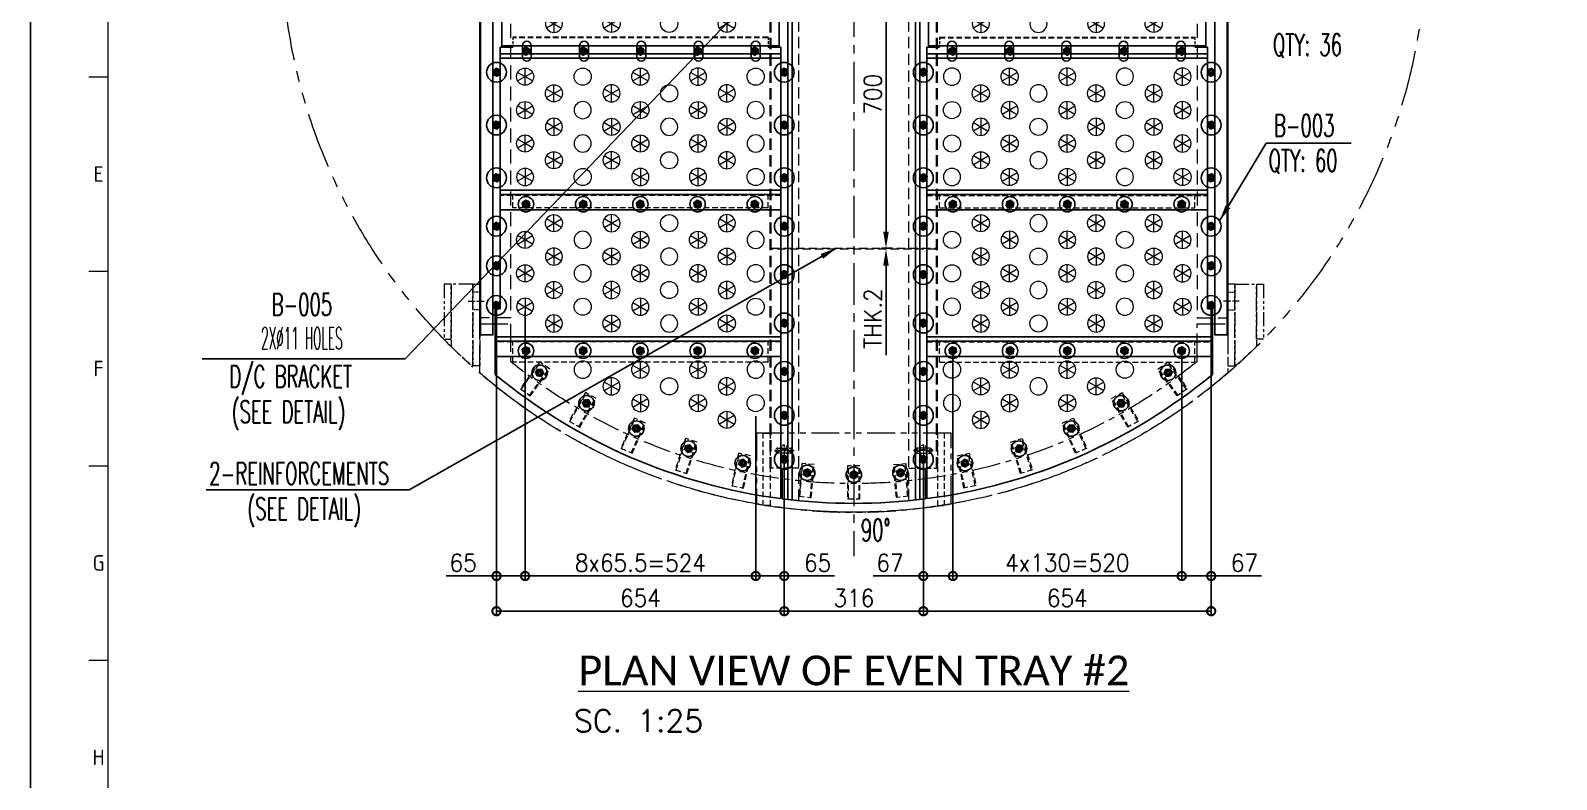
# Model space of a CAD drawing. Header units: inches. Extents: x -15980 to 45789, y -23276 to 2417.
# Drawn here: x 13976 to 17443, y -16456 to -14754 of the extents above; entities that cross this region are included whole.
import ezdxf
from ezdxf.enums import TextEntityAlignment as Align

# ---------------------------------------------------------------- set-up
doc = ezdxf.new("R2010")
doc.units = ezdxf.units.IN
doc.header["$MEASUREMENT"] = 0
for name, pattern in [('CENTER', [50.8, 31.75, -6.35, 6.35, -6.35]), ('CENTERX2', [101.6, 63.5, -12.7, 12.7, -12.7]), ('HIDDEN', [9.525, 6.35, -3.175]), ('HIDDENX2', [19.05, 12.7, -6.35]), ('PHANTOMX2', [127, 63.5, -12.7, 12.7, -12.7, 12.7, -12.7])]:
    doc.linetypes.add(name, pattern=pattern)
for name, color, linetype, lineweight in [('CADRE', 254, 'Continuous', 5), ('Center line', 181, 'CENTER', 5), ('CENTER LINES', 181, 'CENTERX2', 5), ('HATCH', 130, 'PHANTOMX2', 9), ('HIDDEN', 211, 'HIDDEN', 5), ('HIDDEN LINES', 211, 'HIDDENX2', 5), ('Plot Plan', 9, 'Continuous', 0), ('TEXT', 2, 'Continuous', 13)]:
    doc.layers.add(name, color=color, linetype=linetype, lineweight=lineweight)
doc.layers.add('dim', color=82, linetype='Continuous')
doc.styles.add('ISO Proportional', font='isocp.shx')
doc.styles.add('ROMANS', font='ROMANS.shx', dxfattribs={"width": 0.9, "bigfont": '@extfont2.shx'})
doc.styles.add('style4', font='calibri.ttf')
doc.dimstyles.new('1X25', dxfattribs={"dimscale": 25, "dimtxt": 1.6, "dimasz": 1.5, "dimexe": 0.4, "dimexo": 0.4, "dimgap": 0.4, "dimtad": 1, "dimdsep": 46, "dimtxsty": 'ROMANS', "dimcen": 0, "dimclrd": 256, "dimclre": 256, "dimclrt": 2, "dimadec": 0, "dimazin": 0, "dimtfac": 1, "dimtmove": 0, "dimatfit": 3, "dimfxl": 0.7, "dimlwd": -1, "dimlwe": -1, "dimarcsym": 1})

# ---------------------------------------------------------------- blocks, each defined once
blk = doc.blocks.new('A$C92300be3')
blk.add_lwpolyline([(520, 2257.5, -0.355757), (2080, 2257.5), (2080, 2172), (2150, 2172), (2150, 2283.6, 0.372217), (450, 2283.6), (450, 2172), (520, 2172), (520, 2257.5)], format="xyb")
blk = doc.blocks.new('A$C2abfb874')
at = {"ltscale": 0.5}
for p, q in [((1678.8, 633.2), (1678.8, 820.7)), ((1727.8, 633.2), (1727.8, 774.6)), ((1678.8, 633.2), (1727.8, 633.2))]:
    blk.add_line(p, q, dxfattribs=at)
for points in [[(1678.8, 633.2), (1662.8, 633.2), (1662.8, 818.2), (1678.8, 818.2)], [(1743.5, 758.2), (1727.8, 758.2), (1727.8, 633.2), (1743.5, 633.2)]]:
    blk.add_lwpolyline(points, close=True, dxfattribs=at)
blk.add_arc((812.8, -148.8), 1300, 45.2636, 48.2291, dxfattribs=at)
at = {"layer": 'Center line', "ltscale": 0.5}
blk.add_line((1688.8, 671.2), (1652.8, 671.2), dxfattribs=at)
at = {"layer": 'HIDDEN', "ltscale": 0.5}
for p, q in [((1662.8, 691.2), (1678.8, 691.2)), ((1662.8, 651.2), (1678.8, 651.2))]:
    blk.add_line(p, q, dxfattribs=at)
blk = doc.blocks.new('A$C141e7d13')
at = {"ltscale": 2}
for name, p in [('A$C92300be3', (0, 0)), ('A$C2abfb874', (487.2, 1448.8))]:
    blk.add_blockref(name, p, dxfattribs=at)
at = {"ltscale": 2, "xscale": -1}
blk.add_blockref('A$C2abfb874', (2112.8, 1448.8), dxfattribs=at)
blk = doc.blocks.new('A$C8f29f892')
at = {"ltscale": 0.1}
blk.add_lwpolyline([(36.7, 0), (7.7, 0, -1), (7.7, 11), (36.7, 11, -1)], format="xyb", close=True, dxfattribs=at)
at = {"layer": 'Center line', "ltscale": 0.2}
for p, q in [((0, 5.5), (44.3, 5.5)), ((7.7, 0), (7.7, 11)), ((36.7, 11), (36.7, 0))]:
    blk.add_line(p, q, dxfattribs=at)
blk = doc.blocks.new('A$C70352fb5')
at = {"layer": 'HIDDEN', "ltscale": 2}
blk.add_lwpolyline([(0, 165), (16, 165), (16, 0), (0, 0)], close=True, dxfattribs=at)
blk = doc.blocks.new('A$C492ec55c')
blk.add_lwpolyline([(1521, 18.9), (1521, 180), (1079, 180), (1079, 18.9, 0.085623)], format="xyb", close=True)
for name, p in [('A$C70352fb5', (1094, 15)), ('A$C8f29f892', (1119.8, 134.5))]:
    blk.add_blockref(name, p)
at = {"xscale": -1}
for name, p in [('A$C70352fb5', (1506, 15)), ('A$C8f29f892', (1480.2, 134.5))]:
    blk.add_blockref(name, p, dxfattribs=at)
blk = doc.blocks.new('A$C1138f5bf')
at = {"xscale": -1, "rotation": 180}
blk.add_blockref('A$C141e7d13', (0, 2600), dxfattribs=at)
blk.add_blockref('A$C492ec55c', (0, 0))
blk = doc.blocks.new('A$Cd132a1cb')
at = {"ltscale": 3}
blk.add_lwpolyline([(0, 2), (376, 2), (376, 0), (0, 0)], close=True, dxfattribs=at)
blk = doc.blocks.new('A$Cee575e1b')
blk.add_circle((7.5, 7.5), 5.5)
at = {"layer": 'Center line', "ltscale": 0.1}
for p, q in [((15, 7.5), (0, 7.5)), ((7.5, 15), (7.5, 0))]:
    blk.add_line(p, q, dxfattribs=at)
blk = doc.blocks.new('A$C2ccb66f0')
blk.add_circle((5.5, 5.5), 5.5)
blk = doc.blocks.new('A$C7d9c7b1b')
for p, q in [((1130, 8.8), (1130, 2551.2)), ((1140, 7.7), (1140, 2552.3)), ((1420, 7.7), (1420, 2552.3)), ((1430, 8.8), (1430, 2551.2)), ((1117, 10.4), (1117, 80)), ((1443, 10.4), (1443, 80))]:
    blk.add_line(p, q)
blk.add_arc((1280, 1280), 1280, 262.6839, 277.3161)
at = {"layer": 'Center line', "ltscale": 0.2}
for p, q in [((1115, 125.5), (1129, 125.5)), ((1129, 114.5), (1115, 114.5)), ((1122, 133.9), (1122, 106.1)), ((1445, 125.5), (1431, 125.5)), ((1431, 114.5), (1445, 114.5)), ((1438, 133.9), (1438, 106.1))]:
    blk.add_line(p, q, dxfattribs=at)
at = {"layer": 'HIDDEN LINES', "ltscale": 2}
for p, q in [((1090, 80), (1090, 2480)), ((1092, 80), (1092, 2480)), ((1155, 6.1), (1155, 2480)), ((1405, 6.1), (1405, 2480)), ((1468, 80), (1468, 2480)), ((1470, 80), (1470, 2480))]:
    blk.add_line(p, q, dxfattribs=at)
at = {"layer": 'HIDDEN LINES'}
for p, q in [((1155, 80), (1090, 80)), ((1405, 80), (1470, 80))]:
    blk.add_line(p, q, dxfattribs=at)
at = {"layer": 'HIDDEN LINES', "ltscale": 0.5}
for points in [[(1129, 114.5, -1), (1115, 114.5), (1115, 125.5, -1), (1129, 125.5)], [(1431, 114.5, 1), (1445, 114.5), (1445, 125.5, 1), (1431, 125.5)]]:
    blk.add_lwpolyline(points, format="xyb", close=True, dxfattribs=at)
for name, p, xscale, rotation in [('A$Cee575e1b', (1114.5, 987.5), -1, 180), ('A$Cee575e1b', (1114.5, 867.5), -1, 180), ('A$Cee575e1b', (1114.5, 747.5), -1, 180), ('A$Cee575e1b', (1114.5, 637.5), -1, 180), ('A$Cee575e1b', (1114.5, 527.5), -1, 180), ('A$Cee575e1b', (1114.5, 417.5), -1, 180), ('A$Cee575e1b', (1114.5, 307.5), -1, 180), ('A$Cee575e1b', (1114.5, 207.5), -1, 180), ('A$Cee575e1b', (1114.5, 107.5), -1, 180), ('A$C2ccb66f0', (1169.1, 75.6), -1.000000000000001, 175), ('A$C2ccb66f0', (1274.5, 70.5), -1, 180)]:
    blk.add_blockref(name, p, dxfattribs=dict(xscale=xscale, rotation=rotation))
for name, p, rotation in [('A$Cee575e1b', (1445.5, 987.5), 180), ('A$Cee575e1b', (1445.5, 867.5), 180), ('A$Cee575e1b', (1445.5, 747.5), 180), ('A$Cee575e1b', (1445.5, 637.5), 180), ('A$Cee575e1b', (1445.5, 527.5), 180), ('A$Cee575e1b', (1445.5, 417.5), 180), ('A$Cee575e1b', (1445.5, 307.5), 180), ('A$Cee575e1b', (1445.5, 207.5), 180), ('A$Cee575e1b', (1445.5, 107.5), 180), ('A$C2ccb66f0', (1390.9, 75.6), 185)]:
    blk.add_blockref(name, p, dxfattribs=dict(rotation=rotation))
at = {"layer": 'HIDDEN'}
blk.add_blockref('A$Cd132a1cb', (1092, 578), dxfattribs=at)
blk = doc.blocks.new('A$C0b408d54')
blk.add_lwpolyline([(0, 480), (630, 480), (630, 0), (0, 0)], close=True)
blk = doc.blocks.new('A$C3f851d6e')
at = {"layer": 'CENTER LINES'}
blk.add_line((723.6, -999.5), (731.6, -999.5), dxfattribs=at)
at = {"layer": 'HIDDEN', "ltscale": 5}
blk.add_line((728.6, -1037.5), (728.6, 678.5), dxfattribs=at)
blk.add_lwpolyline([(726.6, 678.5), (796.6, 678.5), (796.6, -1037.5), (726.6, -1037.5)], close=True, dxfattribs=at)
at = {"layer": 'HIDDEN LINES'}
for p, q in [((726.6, -992.5), (728.6, -992.5)), ((726.6, -1006.5), (728.6, -1006.5))]:
    blk.add_line(p, q, dxfattribs=at)
at = {"xscale": -1, "rotation": 180}
for p in [(757.1, -472), (757.1, -592), (757.1, -712), (757.1, -822), (757.1, -912), (757.1, -1002)]:
    blk.add_blockref('A$Cee575e1b', p, dxfattribs=at)
blk = doc.blocks.new('A$C91e3882d')
at = {"ltscale": 5}
blk.add_line((5, 0), (5, 1794), dxfattribs=at)
blk.add_lwpolyline([(3, 1794), (33, 1794), (33, 0), (3, 0)], close=True, dxfattribs=at)
at = {"layer": 'CENTER LINES'}
blk.add_line((0, 77), (8, 77), dxfattribs=at)
at = {"layer": 'HIDDEN LINES'}
for p, q in [((3, 84), (5, 84)), ((3, 70), (5, 70))]:
    blk.add_line(p, q, dxfattribs=at)
blk = doc.blocks.new('A$C6a3627fe')
blk.add_circle((6.1, 6.1), 5.5)
at = {"layer": 'CENTER LINES'}
for p, q in [((0, 6.1), (12.1, 6.1)), ((6.1, 0), (6.1, 12.1))]:
    blk.add_line(p, q, dxfattribs=at)
blk = doc.blocks.new('A$C4fba82f2')
for p, q in [((638, 358), (0, 358)), ((638, 348.1), (0, 348.1)), ((638, 48), (0, 48)), ((638, 38.1), (0, 38.1)), ((29, 23), (0, 23)), ((609, 23), (638, 23))]:
    blk.add_line(p, q)
blk.add_lwpolyline([(638, 23), (638, 393), (0, 393), (0, 23)])
at = {"layer": 'HIDDEN LINES', "ltscale": 0.5}
for p, q in [((29, 0), (29, 23)), ((609, 0), (609, 23))]:
    blk.add_line(p, q, dxfattribs=at)
at = {"layer": 'HIDDEN LINES'}
for p, q in [((609, 2), (29, 2)), ((609, 0), (29, 0)), ((609, 0), (609, 3))]:
    blk.add_line(p, q, dxfattribs=at)
blk.add_blockref('A$C6a3627fe', (53, 374))
at = {"xscale": -1}
for p in [(195.1, 374), (325.1, 374), (455.1, 374), (585.1, 374), (65.1, 26), (195.1, 26), (325.1, 26), (455.1, 26), (585.1, 26)]:
    blk.add_blockref('A$C6a3627fe', p, dxfattribs=at)
blk = doc.blocks.new('A$C6dbf9a00')
for p, q in [((-11, 259.5), (-11, 368)), ((638, 333), (-11, 333)), ((638, 323.1), (-11, 323.1)), ((0, 259.5), (-11, 259.5))]:
    blk.add_line(p, q)
for points in [[(638, 2), (638, 368), (-11, 368)], [(0, 259.5), (0, 2)]]:
    blk.add_lwpolyline(points)
at = {"layer": 'HIDDEN LINES'}
for p, q in [((638, 2), (0, 2)), ((29, 30), (29, 0)), ((609, 30), (29, 30)), ((609, 0), (29, 0)), ((609, 30), (609, 0))]:
    blk.add_line(p, q, dxfattribs=at)
blk.add_blockref('A$C6a3627fe', (53, 348.9))
at = {"xscale": -1}
for p in [(195.1, 348.9), (325.1, 348.9), (455.1, 348.9), (585.1, 348.9), (65.1, 16), (195.1, 16), (325.1, 16), (455.1, 16), (585.1, 16)]:
    blk.add_blockref('A$C6a3627fe', p, dxfattribs=at)
blk = doc.blocks.new('A$C6bf44817')
for p, q in [((943.1, 172.1), (943.1, 528.3)), ((294.1, 246.1), (294.1, 172.1))]:
    blk.add_line(p, q)
blk.add_arc((1109.1, -740.9), 1280, 97.4515, 129.5476)
at = {"layer": 'HIDDEN LINES'}
for p, q in [((914.1, 218.1), (334.1, 218.1)), ((334.1, 218.1), (334.1, 170.1)), ((914.1, 218.1), (914.1, 170.1)), ((943.1, 172.1), (294.1, 172.1)), ((914.1, 170.1), (334.1, 170.1))]:
    blk.add_line(p, q, dxfattribs=at)
for p, rotation in [((852.3, 441), 12), ((730.2, 407.7), 18.00000000000001), ((612.2, 361.8), 24.00000000000002), ((499.6, 303.8), 30.00000000000003), ((393.8, 234.3), 36.00000000000001)]:
    blk.add_blockref('A$C2ccb66f0', p, dxfattribs=dict(rotation=rotation))
at = {"xscale": -1}
for p in [(370.2, 186), (500.2, 186), (630.2, 186), (760.2, 186), (890.2, 186)]:
    blk.add_blockref('A$C6a3627fe', p, dxfattribs=at)
blk = doc.blocks.new('A$Caf3e39af')
for name, p in [('A$C7d9c7b1b', (0, 0)), ('A$C91e3882d', (427, 383)), ('A$C3f851d6e', (-296.6, 1459.5)), ('A$C0b408d54', (480, 1040))]:
    blk.add_blockref(name, p)
at = {"xscale": -1}
for name, p in [('A$C91e3882d', (2133, 383)), ('A$C3f851d6e', (2856.6, 1459.5)), ('A$C0b408d54', (2080, 1040))]:
    blk.add_blockref(name, p, dxfattribs=at)
at = {"xscale": -1, "rotation": 180}
for name, p in [('A$C4fba82f2', (476, 1060)), ('A$C6dbf9a00', (476, 702)), ('A$C6bf44817', (170.9, 539.1))]:
    blk.add_blockref(name, p, dxfattribs=at)
at = {"rotation": 180}
for name, p in [('A$C4fba82f2', (2084, 1060)), ('A$C6dbf9a00', (2084, 702)), ('A$C6bf44817', (2389.1, 539.1))]:
    blk.add_blockref(name, p, dxfattribs=at)
blk = doc.blocks.new('A$Ce7f1c790')
at = {"layer": 'TEXT'}
for p, q in [((19.5, 39), (19.5, 0)), ((2.6, 29.2), (36.4, 9.7)), ((36.4, 29.2), (2.6, 9.7))]:
    blk.add_line(p, q, dxfattribs=at)
blk.add_circle((19.5, 19.5), 19.5, dxfattribs=at)
blk = doc.blocks.new('A$C11cce40c')
at = {"layer": 'TEXT'}
blk.add_circle((19.5, 19.5), 19.5, dxfattribs=at)
blk = doc.blocks.new('A$C5fb7b078')
at = {"xscale": -1}
for name, p in [('A$Ce7f1c790', (104.5, 0)), ('A$Ce7f1c790', (1074.5, 0)), ('A$Ce7f1c790', (1336.5, 0)), ('A$C11cce40c', (1009, -120)), ('A$C11cce40c', (1402, -120)), ('A$Ce7f1c790', (1140, -196)), ('A$Ce7f1c790', (104.5, -234)), ('A$C11cce40c', (366.5, -234)), ('A$Ce7f1c790', (1074.5, -234)), ('A$Ce7f1c790', (1336.5, -234)), ('A$Ce7f1c790', (39, -348)), ('A$Ce7f1c790', (301, -348)), ('A$C11cce40c', (1009, -348)), ('A$C11cce40c', (1402, -348)), ('A$Ce7f1c790', (1140, -491)), ('A$Ce7f1c790', (104.5, -529)), ('A$C11cce40c', (366.5, -529)), ('A$Ce7f1c790', (1074.5, -529)), ('A$Ce7f1c790', (1336.5, -529)), ('A$Ce7f1c790', (39, -643)), ('A$Ce7f1c790', (301, -643)), ('A$C11cce40c', (1009, -643)), ('A$Ce7f1c790', (1140, -643)), ('A$C11cce40c', (1402, -643)), ('A$Ce7f1c790', (104.5, -681)), ('A$C11cce40c', (366.5, -681)), ('A$Ce7f1c790', (1074.5, -681)), ('A$Ce7f1c790', (1336.5, -681)), ('A$Ce7f1c790', (301, -862)), ('A$C11cce40c', (1009, -862)), ('A$Ce7f1c790', (1140, -862)), ('A$Ce7f1c790', (1074.5, -900))]:
    blk.add_blockref(name, p, dxfattribs=at)
for name, p in [('A$Ce7f1c790', (196.5, 0)), ('A$Ce7f1c790', (458.5, 0)), ('A$Ce7f1c790', (1428.5, 0)), ('A$C11cce40c', (131, -120)), ('A$C11cce40c', (524, -120)), ('A$Ce7f1c790', (393, -196)), ('A$Ce7f1c790', (196.5, -234)), ('A$Ce7f1c790', (458.5, -234)), ('A$C11cce40c', (1166.5, -234)), ('A$Ce7f1c790', (1428.5, -234)), ('A$C11cce40c', (131, -348)), ('A$C11cce40c', (524, -348)), ('A$Ce7f1c790', (1232, -348)), ('A$Ce7f1c790', (1494, -348)), ('A$Ce7f1c790', (393, -491)), ('A$Ce7f1c790', (196.5, -529)), ('A$Ce7f1c790', (458.5, -529)), ('A$C11cce40c', (1166.5, -529)), ('A$Ce7f1c790', (1428.5, -529)), ('A$C11cce40c', (131, -643)), ('A$Ce7f1c790', (393, -643)), ('A$C11cce40c', (524, -643)), ('A$Ce7f1c790', (1232, -643)), ('A$Ce7f1c790', (1494, -643)), ('A$Ce7f1c790', (196.5, -681)), ('A$Ce7f1c790', (458.5, -681)), ('A$C11cce40c', (1166.5, -681)), ('A$Ce7f1c790', (1428.5, -681)), ('A$Ce7f1c790', (393, -862)), ('A$C11cce40c', (524, -862)), ('A$Ce7f1c790', (1232, -862)), ('A$Ce7f1c790', (458.5, -900))]:
    blk.add_blockref(name, p)
at = {"rotation": 180}
for name, p in [('A$C11cce40c', (366.5, 39)), ('A$Ce7f1c790', (39, -81)), ('A$Ce7f1c790', (301, -81)), ('A$Ce7f1c790', (1140, -81)), ('A$Ce7f1c790', (104.5, -119)), ('A$C11cce40c', (366.5, -119)), ('A$Ce7f1c790', (1074.5, -119)), ('A$Ce7f1c790', (1336.5, -119)), ('A$Ce7f1c790', (39, -157)), ('A$Ce7f1c790', (301, -157)), ('A$C11cce40c', (1009, -157)), ('A$C11cce40c', (1402, -157)), ('A$Ce7f1c790', (39, -233)), ('A$Ce7f1c790', (301, -233)), ('A$C11cce40c', (1009, -233)), ('A$Ce7f1c790', (1140, -233)), ('A$C11cce40c', (1402, -233)), ('A$Ce7f1c790', (104.5, -271)), ('A$C11cce40c', (366.5, -271)), ('A$Ce7f1c790', (1074.5, -271)), ('A$Ce7f1c790', (1336.5, -271)), ('A$Ce7f1c790', (1140, -309)), ('A$Ce7f1c790', (104.5, -414)), ('A$C11cce40c', (366.5, -414)), ('A$Ce7f1c790', (1074.5, -414)), ('A$Ce7f1c790', (1336.5, -414)), ('A$Ce7f1c790', (39, -452)), ('A$Ce7f1c790', (301, -452)), ('A$C11cce40c', (1009, -452)), ('A$C11cce40c', (1402, -452)), ('A$Ce7f1c790', (39, -528)), ('A$Ce7f1c790', (301, -528)), ('A$C11cce40c', (1009, -528)), ('A$Ce7f1c790', (1140, -528)), ('A$C11cce40c', (1402, -528)), ('A$Ce7f1c790', (104.5, -566)), ('A$C11cce40c', (366.5, -566)), ('A$Ce7f1c790', (1074.5, -566)), ('A$Ce7f1c790', (1336.5, -566)), ('A$Ce7f1c790', (301, -747)), ('A$C11cce40c', (1009, -747)), ('A$Ce7f1c790', (1140, -747)), ('A$C11cce40c', (1402, -747)), ('A$C11cce40c', (366.5, -785)), ('A$Ce7f1c790', (1074.5, -785)), ('A$Ce7f1c790', (1336.5, -785))]:
    blk.add_blockref(name, p, dxfattribs=at)
at = {"xscale": -1, "rotation": 180}
for name, p in [('A$C11cce40c', (1166.5, 39)), ('A$Ce7f1c790', (393, -81)), ('A$Ce7f1c790', (1232, -81)), ('A$Ce7f1c790', (1494, -81)), ('A$Ce7f1c790', (196.5, -119)), ('A$Ce7f1c790', (458.5, -119)), ('A$C11cce40c', (1166.5, -119)), ('A$Ce7f1c790', (1428.5, -119)), ('A$C11cce40c', (131, -157)), ('A$C11cce40c', (524, -157)), ('A$Ce7f1c790', (1232, -157)), ('A$Ce7f1c790', (1494, -157)), ('A$C11cce40c', (131, -233)), ('A$Ce7f1c790', (393, -233)), ('A$C11cce40c', (524, -233)), ('A$Ce7f1c790', (1232, -233)), ('A$Ce7f1c790', (1494, -233)), ('A$Ce7f1c790', (196.5, -271)), ('A$Ce7f1c790', (458.5, -271)), ('A$C11cce40c', (1166.5, -271)), ('A$Ce7f1c790', (1428.5, -271)), ('A$Ce7f1c790', (393, -309)), ('A$Ce7f1c790', (196.5, -414)), ('A$Ce7f1c790', (458.5, -414)), ('A$C11cce40c', (1166.5, -414)), ('A$Ce7f1c790', (1428.5, -414)), ('A$C11cce40c', (131, -452)), ('A$C11cce40c', (524, -452)), ('A$Ce7f1c790', (1232, -452)), ('A$Ce7f1c790', (1494, -452)), ('A$C11cce40c', (131, -528)), ('A$Ce7f1c790', (393, -528)), ('A$C11cce40c', (524, -528)), ('A$Ce7f1c790', (1232, -528)), ('A$Ce7f1c790', (1494, -528)), ('A$Ce7f1c790', (196.5, -566)), ('A$Ce7f1c790', (458.5, -566)), ('A$C11cce40c', (1166.5, -566)), ('A$Ce7f1c790', (1428.5, -566)), ('A$C11cce40c', (131, -747)), ('A$Ce7f1c790', (393, -747)), ('A$C11cce40c', (524, -747)), ('A$Ce7f1c790', (1232, -747)), ('A$Ce7f1c790', (196.5, -785)), ('A$Ce7f1c790', (458.5, -785)), ('A$C11cce40c', (1166.5, -785))]:
    blk.add_blockref(name, p, dxfattribs=at)
blk = doc.blocks.new('A$C6a1ac27a')
at = {"color": 2, "transparency": 33554585}
blk.add_lwpolyline([(26.1, 21), (18.8, 26.6), (10.2, 23.2), (8.9, 14), (16.2, 8.4), (24.8, 11.8)], close=True, dxfattribs=at)
at = {"ltscale": 0.5, "transparency": 33554585}
blk.add_circle((17.5, 17.5), 17.5, dxfattribs=at)
at = {"color": 2, "transparency": 33554585}
for radius in [7.3, 4.19]:
    blk.add_circle((17.5, 17.5), radius, dxfattribs=at)
at = {"layer": 'HATCH', "transparency": 33554585}
blk.add_arc((17.5, 17.5), 5, 11.9506, 281.9506, dxfattribs=at)
blk = doc.blocks.new('A$C06B83E83')
at = {"color": 2, "transparency": 33554585}
blk.add_lwpolyline([(31.1, 19), (23.8, 13.4), (15.2, 16.8), (13.9, 26), (21.2, 31.6), (29.8, 28.2)], close=True, dxfattribs=at)
at = {"ltscale": 0.5, "transparency": 33554585}
blk.add_circle((22.5, 22.5), 22.5, dxfattribs=at)
at = {"color": 2, "transparency": 33554585}
for radius in [7.3, 4.19]:
    blk.add_circle((22.5, 22.5), radius, dxfattribs=at)
at = {"layer": 'HATCH', "transparency": 33554585}
blk.add_arc((22.5, 22.5), 5, 78.0497, 348.0497, dxfattribs=at)
blk = doc.blocks.new('A$C180E2B9A')
at = {"transparency": 33554585}
blk.add_lwpolyline([(10, 0, -1), (10, 20), (35, 20, -1), (35, 0), (10, 0)], format="xyb", dxfattribs=at)
at = {"color": 2, "transparency": 33554585}
blk.add_lwpolyline([(27.1, 4), (31.7, 12), (27.1, 20), (17.9, 20), (13.3, 12), (17.9, 4)], close=True, dxfattribs=at)
for radius in [7.3, 4.19]:
    blk.add_circle((22.5, 12), radius, dxfattribs=at)
at = {"layer": 'HATCH', "transparency": 33554585}
blk.add_arc((22.5, 12), 5, 290, 200, dxfattribs=at)
blk = doc.blocks.new('A$C9178737d')
at = {"color": 2, "transparency": 33554559}
blk.add_lwpolyline([(25.5, 15.4), (17.5, 10.8), (9.5, 15.4), (9.5, 24.6), (17.5, 29.2), (25.5, 24.6)], close=True, dxfattribs=at)
at = {"transparency": 33554559}
blk.add_circle((17.5, 20), 17.5, dxfattribs=at)
at = {"color": 2, "transparency": 33554559}
for radius in [7.3, 4.19]:
    blk.add_circle((17.5, 20), radius, dxfattribs=at)
at = {"layer": 'CENTER LINES', "linetype": 'CENTER', "ltscale": 0.2, "transparency": 33554559}
for p, q in [((9.4, 20), (25.6, 20)), ((17.5, 28.1), (17.5, 11.9))]:
    blk.add_line(p, q, dxfattribs=at)
at = {"layer": 'HATCH', "transparency": 33554559}
blk.add_arc((17.5, 20), 5, 70, 340, dxfattribs=at)
at = {"layer": 'HIDDEN', "linetype": 'HIDDEN', "ltscale": 2, "transparency": 33554559}
for p, q in [((31.5, 75), (3.5, 75)), ((3.5, 75), (3.5, 0)), ((5.5, 75), (5.5, 0)), ((29.5, 75), (29.5, 0)), ((31.5, 0), (31.5, 75)), ((3.5, 0), (31.5, 0))]:
    blk.add_line(p, q, dxfattribs=at)
at = {"layer": 'HIDDEN LINES', "linetype": 'HIDDEN', "ltscale": 0.5, "transparency": 33554559}
blk.add_circle((17.5, 20), 5.25, dxfattribs=at)
blk = doc.blocks.new('A$Cb9a4acbd')
at = {"ltscale": 6}
for name, p, rotation in [('A$C180E2B9A', (101.5, 970.7), 90), ('A$C180E2B9A', (231.5, 970.7), 90), ('A$C180E2B9A', (361.5, 970.7), 90), ('A$C180E2B9A', (491.5, 970.7), 90), ('A$C180E2B9A', (621.5, 970.7), 90), ('A$C06B83E83', (0, 922.7), 359.9996870075435), ('A$C06B83E83', (654, 922.7), 359.9996870075435), ('A$C06B83E83', (0, 802.7), 359.9996870075435), ('A$C06B83E83', (654, 802.7), 359.9996870075435), ('A$C06B83E83', (0, 682.7), 359.9996870075435), ('A$C06B83E83', (654, 682.7), 359.9996870075435), ('A$C06B83E83', (0, 572.7), 359.9996870075435), ('A$C06B83E83', (654, 572.7), 359.9996870075435), ('A$C06B83E83', (0, 482.7), 359.9996870075435), ('A$C06B83E83', (654, 462.7), 359.9996870075435), ('A$C06B83E83', (0, 392.7), 359.9996870075435), ('A$C06B83E83', (654, 352.7), 359.9996870075435), ('A$C06B83E83', (654, 242.7), 359.9996870075435), ('A$C06B83E83', (654, 142.7), 359.9996870075435), ('A$C06B83E83', (654, 42.7), 359.9996870075435)]:
    blk.add_blockref(name, p, dxfattribs=dict(at, rotation=rotation))
for name, p, xscale, rotation in [('A$C180E2B9A', (1047.5, 970.7), -1, 270), ('A$C180E2B9A', (1177.5, 970.7), -1, 270), ('A$C180E2B9A', (1307.5, 970.7), -1, 270), ('A$C180E2B9A', (1437.5, 970.7), -1, 270), ('A$C180E2B9A', (1567.5, 970.7), -1, 270), ('A$C06B83E83', (1015, 922.7), -0.9999999999999998, 0.0003129924565126174), ('A$C06B83E83', (1669, 922.7), -0.9999999999999998, 0.0003129924565126174), ('A$C06B83E83', (1015, 802.7), -0.9999999999999998, 0.0003129924565126174), ('A$C06B83E83', (1669, 802.7), -0.9999999999999998, 0.0003129924565126174), ('A$C06B83E83', (1015, 682.7), -0.9999999999999998, 0.0003129924565126174), ('A$C06B83E83', (1669, 682.7), -0.9999999999999998, 0.0003129924565126174), ('A$C06B83E83', (1015, 572.7), -0.9999999999999998, 0.0003129924565126174), ('A$C06B83E83', (1669, 572.7), -0.9999999999999998, 0.0003129924565126174), ('A$C06B83E83', (1669, 482.7), -0.9999999999999998, 0.0003129924565126174), ('A$C06B83E83', (1015, 462.7), -0.9999999999999998, 0.0003129924565126174), ('A$C06B83E83', (1669, 392.7), -0.9999999999999998, 0.0003129924565126174), ('A$C06B83E83', (1015, 352.7), -0.9999999999999998, 0.0003129924565126174), ('A$C06B83E83', (1015, 242.7), -0.9999999999999998, 0.0003129924565126174), ('A$C06B83E83', (1015, 142.7), -0.9999999999999998, 0.0003129924565126174), ('A$C06B83E83', (1015, 42.7), -0.9999999999999998, 0.0003129924565126174)]:
    blk.add_blockref(name, p, dxfattribs=dict(at, xscale=xscale, rotation=rotation))
for name, p, xscale, rotation in [('A$C6a1ac27a', (72, 662.7), -1, 180), ('A$C6a1ac27a', (202, 662.7), -1, 180), ('A$C6a1ac27a', (332, 662.7), -1, 180), ('A$C6a1ac27a', (462, 662.7), -1, 180), ('A$C6a1ac27a', (1042, 662.7), -1, 180), ('A$C6a1ac27a', (72, 329.7), -1, 180), ('A$C6a1ac27a', (202, 329.7), -1, 180), ('A$C6a1ac27a', (332, 329.7), -1, 180), ('A$C6a1ac27a', (462, 329.7), -1, 180), ('A$C6a1ac27a', (1042, 329.7), -1, 180), ('A$C9178737d', (1522.7, 268.1), -0.9999999999999996, 216.0000000001612), ('A$C9178737d', (1416.8, 201.5), -0.9999999999999996, 210.0000000001612), ('A$C9178737d', (1304.6, 146.4), -1, 204.0000000001612), ('A$C9178737d', (1187.1, 103.2), -0.9999999999999998, 198.0000000001612), ('A$C9178737d', (1065.8, 72.6), -1, 192.0000000001613), ('A$C9178737d', (921.2, 53.2), -1, 185.0000000003681)]:
    blk.add_blockref(name, p, dxfattribs=dict(xscale=xscale, rotation=rotation))
for name, p, rotation in [('A$C6a1ac27a', (627, 662.7), 180), ('A$C6a1ac27a', (1207, 662.7), 180), ('A$C6a1ac27a', (1337, 662.7), 180), ('A$C6a1ac27a', (1467, 662.7), 180), ('A$C6a1ac27a', (1597, 662.7), 180), ('A$C6a1ac27a', (627, 329.7), 180), ('A$C6a1ac27a', (1207, 329.7), 180), ('A$C6a1ac27a', (1337, 329.7), 180), ('A$C6a1ac27a', (1467, 329.7), 180), ('A$C6a1ac27a', (1597, 329.7), 180), ('A$C9178737d', (146.3, 268.1), 143.9999999998388), ('A$C9178737d', (252.2, 201.5), 149.9999999998388), ('A$C9178737d', (364.4, 146.4), 155.9999999998388), ('A$C9178737d', (481.9, 103.2), 161.9999999998388), ('A$C9178737d', (603.2, 72.6), 167.9999999998388), ('A$C9178737d', (747.8, 53.2), 174.9999999996319), ('A$C9178737d', (852, 50.2), 180)]:
    blk.add_blockref(name, p, dxfattribs=dict(rotation=rotation))
blk = doc.blocks.new('_DotSmall')
at = {"color": 0, "linetype": 'ByBlock', "const_width": 0.5}
blk.add_lwpolyline([(-0.0625, 0, 1), (0.0625, 0, 1)], format="xyb", close=True, dxfattribs=at)
blk = doc.blocks.new('*D663')
at = {"layer": 'Defpoints', "color": 0, "transparency": 16777216}
for p in [(16658.5, -15378.6), (16591.5, -15481.6), (16591.5, -15993.6)]:
    blk.add_point(p, dxfattribs=at)
at = {"layer": 'dim', "transparency": 16777216}
for p, q in [((16658.5, -15388.6), (16658.5, -16003.6)), ((16591.5, -15491.6), (16591.5, -16003.6)), ((16591.5, -15993.6), (16658.5, -15993.6)), ((16658.5, -15993.6), (16772.5, -15993.6))]:
    blk.add_line(p, q, dxfattribs=at)
at = {"layer": 'dim', "transparency": 16777216, "xscale": 37.5, "yscale": 37.5, "zscale": 37.5, "rotation": 180}
blk.add_blockref('_DotSmall', (16591.5, -15993.6), dxfattribs=at)
at = {"layer": 'dim', "transparency": 16777216, "xscale": 37.5, "yscale": 37.5, "zscale": 37.5}
blk.add_blockref('_DotSmall', (16658.5, -15993.6), dxfattribs=at)
at = {"layer": 'dim', "color": 2, "transparency": 16777216, "insert": (16734.2, -15963.6), "char_height": 40, "attachment_point": 5, "style": 'ROMANS'}
blk.add_mtext('67', dxfattribs=at)
blk = doc.blocks.new('*D664')
at = {"layer": 'Defpoints', "color": 0, "transparency": 16777216}
for p in [(16071.5, -15481.6), (16591.5, -15481.6), (16071.5, -15993.6)]:
    blk.add_point(p, dxfattribs=at)
at = {"layer": 'dim', "transparency": 16777216}
for p, q in [((16071.5, -15491.6), (16071.5, -16003.6)), ((16591.5, -15491.6), (16591.5, -16003.6)), ((16591.5, -15993.6), (16071.5, -15993.6))]:
    blk.add_line(p, q, dxfattribs=at)
at = {"layer": 'dim', "transparency": 16777216, "xscale": 37.5, "yscale": 37.5, "zscale": 37.5, "rotation": 180}
blk.add_blockref('_DotSmall', (16071.5, -15993.6), dxfattribs=at)
at = {"layer": 'dim', "transparency": 16777216, "xscale": 37.5, "yscale": 37.5, "zscale": 37.5}
blk.add_blockref('_DotSmall', (16591.5, -15993.6), dxfattribs=at)
at = {"layer": 'dim', "color": 2, "transparency": 16777216, "insert": (16331.5, -15963.6), "char_height": 40, "attachment_point": 5, "style": 'ROMANS'}
blk.add_mtext('4x130=520', dxfattribs=at)
blk = doc.blocks.new('*D665')
at = {"layer": 'Defpoints', "color": 0, "transparency": 16777216}
for p in [(16071.5, -15481.6), (16004.5, -15728.6), (16004.5, -15993.6)]:
    blk.add_point(p, dxfattribs=at)
at = {"layer": 'dim', "transparency": 16777216}
for p, q in [((16071.5, -15491.6), (16071.5, -16003.6)), ((16004.5, -15738.6), (16004.5, -16003.6)), ((16004.5, -15993.6), (15890.4, -15993.6)), ((16071.5, -15993.6), (16004.5, -15993.6))]:
    blk.add_line(p, q, dxfattribs=at)
at = {"layer": 'dim', "transparency": 16777216, "xscale": 37.5, "yscale": 37.5, "zscale": 37.5, "rotation": 180}
blk.add_blockref('_DotSmall', (16004.5, -15993.6), dxfattribs=at)
at = {"layer": 'dim', "transparency": 16777216, "xscale": 37.5, "yscale": 37.5, "zscale": 37.5}
blk.add_blockref('_DotSmall', (16071.5, -15993.6), dxfattribs=at)
at = {"layer": 'dim', "color": 2, "transparency": 16777216, "insert": (15928.7, -15963.6), "char_height": 40, "attachment_point": 5, "style": 'ROMANS'}
blk.add_mtext('67', dxfattribs=at)
blk = doc.blocks.new('*D666')
at = {"layer": 'Defpoints', "color": 0, "transparency": 16777216}
for p in [(16658.5, -15378.6), (16004.5, -15728.6), (16004.5, -16073.6)]:
    blk.add_point(p, dxfattribs=at)
at = {"layer": 'dim', "transparency": 16777216}
for p, q in [((16658.5, -15388.6), (16658.5, -16083.6)), ((16004.5, -15738.6), (16004.5, -16083.6)), ((16658.5, -16073.6), (16004.5, -16073.6))]:
    blk.add_line(p, q, dxfattribs=at)
at = {"layer": 'dim', "transparency": 16777216, "xscale": 37.5, "yscale": 37.5, "zscale": 37.5, "rotation": 180}
blk.add_blockref('_DotSmall', (16004.5, -16073.6), dxfattribs=at)
at = {"layer": 'dim', "transparency": 16777216, "xscale": 37.5, "yscale": 37.5, "zscale": 37.5}
blk.add_blockref('_DotSmall', (16658.5, -16073.6), dxfattribs=at)
at = {"layer": 'dim', "color": 2, "transparency": 16777216, "insert": (16331.5, -16043.6), "char_height": 40, "attachment_point": 5, "style": 'ROMANS'}
blk.add_mtext('654', dxfattribs=at)
blk = doc.blocks.new('*D619')
at = {"layer": 'Defpoints', "color": 0, "transparency": 16777216}
for p in [(15034.5, -15378.6), (15688.5, -15728.6), (15688.5, -16073.6)]:
    blk.add_point(p, dxfattribs=at)
at = {"layer": 'dim', "transparency": 16777216}
for p, q in [((15034.5, -15388.6), (15034.5, -16083.6)), ((15688.5, -15738.6), (15688.5, -16083.6)), ((15034.5, -16073.6), (15688.5, -16073.6))]:
    blk.add_line(p, q, dxfattribs=at)
at = {"layer": 'dim', "transparency": 16777216, "xscale": 37.5, "yscale": 37.5, "zscale": 37.5, "rotation": 180}
blk.add_blockref('_DotSmall', (15034.5, -16073.6), dxfattribs=at)
at = {"layer": 'dim', "transparency": 16777216, "xscale": 37.5, "yscale": 37.5, "zscale": 37.5}
blk.add_blockref('_DotSmall', (15688.5, -16073.6), dxfattribs=at)
at = {"layer": 'dim', "color": 2, "transparency": 16777216, "insert": (15361.5, -16043.6), "char_height": 40, "attachment_point": 5, "style": 'ROMANS'}
blk.add_mtext('654', dxfattribs=at)
blk = doc.blocks.new('*D667')
at = {"layer": 'Defpoints', "color": 0, "transparency": 16777216}
for p in [(15034.5, -15378.6), (15099.5, -15381.6), (15099.5, -15993.6)]:
    blk.add_point(p, dxfattribs=at)
at = {"layer": 'dim', "transparency": 16777216}
for p, q in [((15034.5, -15388.6), (15034.5, -16003.6)), ((15099.5, -15391.6), (15099.5, -16003.6)), ((15034.5, -15993.6), (14920.4, -15993.6)), ((15099.5, -15993.6), (15034.5, -15993.6))]:
    blk.add_line(p, q, dxfattribs=at)
at = {"layer": 'dim', "transparency": 16777216, "xscale": 37.5, "yscale": 37.5, "zscale": 37.5, "rotation": 180}
blk.add_blockref('_DotSmall', (15034.5, -15993.6), dxfattribs=at)
at = {"layer": 'dim', "transparency": 16777216, "xscale": 37.5, "yscale": 37.5, "zscale": 37.5}
blk.add_blockref('_DotSmall', (15099.5, -15993.6), dxfattribs=at)
at = {"layer": 'dim', "color": 2, "transparency": 16777216, "insert": (14958.7, -15963.6), "char_height": 40, "attachment_point": 5, "style": 'ROMANS'}
blk.add_mtext('65', dxfattribs=at)
blk = doc.blocks.new('*D668')
at = {"layer": 'Defpoints', "color": 0, "transparency": 16777216}
for p in [(15099.5, -15381.6), (15623.5, -15620.1), (15623.5, -15993.6)]:
    blk.add_point(p, dxfattribs=at)
at = {"layer": 'dim', "transparency": 16777216}
for p, q in [((15099.5, -15391.6), (15099.5, -16003.6)), ((15623.5, -15630.1), (15623.5, -16003.6)), ((15099.5, -15993.6), (15623.5, -15993.6))]:
    blk.add_line(p, q, dxfattribs=at)
at = {"layer": 'dim', "transparency": 16777216, "xscale": 37.5, "yscale": 37.5, "zscale": 37.5, "rotation": 180}
blk.add_blockref('_DotSmall', (15099.5, -15993.6), dxfattribs=at)
at = {"layer": 'dim', "transparency": 16777216, "xscale": 37.5, "yscale": 37.5, "zscale": 37.5}
blk.add_blockref('_DotSmall', (15623.5, -15993.6), dxfattribs=at)
at = {"layer": 'dim', "color": 2, "transparency": 16777216, "insert": (15361.5, -15963.6), "char_height": 40, "attachment_point": 5, "style": 'ROMANS'}
blk.add_mtext('8x65.5=524', dxfattribs=at)
blk = doc.blocks.new('*D622')
at = {"layer": 'Defpoints', "color": 0, "transparency": 16777216}
for p in [(15623.5, -15620.1), (15688.5, -15728.6), (15688.5, -15993.6)]:
    blk.add_point(p, dxfattribs=at)
at = {"layer": 'dim', "transparency": 16777216}
for p, q in [((15623.5, -15630.1), (15623.5, -16003.6)), ((15688.5, -15738.6), (15688.5, -16003.6)), ((15623.5, -15993.6), (15688.5, -15993.6)), ((15688.5, -15993.6), (15802.5, -15993.6))]:
    blk.add_line(p, q, dxfattribs=at)
at = {"layer": 'dim', "transparency": 16777216, "xscale": 37.5, "yscale": 37.5, "zscale": 37.5, "rotation": 180}
blk.add_blockref('_DotSmall', (15623.5, -15993.6), dxfattribs=at)
at = {"layer": 'dim', "transparency": 16777216, "xscale": 37.5, "yscale": 37.5, "zscale": 37.5}
blk.add_blockref('_DotSmall', (15688.5, -15993.6), dxfattribs=at)
at = {"layer": 'dim', "color": 2, "transparency": 16777216, "insert": (15764.2, -15963.6), "char_height": 40, "attachment_point": 5, "style": 'ROMANS'}
blk.add_mtext('65', dxfattribs=at)
blk = doc.blocks.new('*D621')
at = {"layer": 'Defpoints', "color": 0, "transparency": 16777216}
for p in [(15688.5, -15728.6), (16004.5, -15728.6), (15688.5, -16073.6)]:
    blk.add_point(p, dxfattribs=at)
at = {"layer": 'dim', "transparency": 16777216}
for p, q in [((15688.5, -15738.6), (15688.5, -16083.6)), ((16004.5, -15738.6), (16004.5, -16083.6)), ((16004.5, -16073.6), (15688.5, -16073.6))]:
    blk.add_line(p, q, dxfattribs=at)
at = {"layer": 'dim', "transparency": 16777216, "xscale": 37.5, "yscale": 37.5, "zscale": 37.5, "rotation": 180}
blk.add_blockref('_DotSmall', (15688.5, -16073.6), dxfattribs=at)
at = {"layer": 'dim', "transparency": 16777216, "xscale": 37.5, "yscale": 37.5, "zscale": 37.5}
blk.add_blockref('_DotSmall', (16004.5, -16073.6), dxfattribs=at)
at = {"layer": 'dim', "color": 2, "transparency": 16777216, "insert": (15846.5, -16043.6), "char_height": 40, "attachment_point": 5, "style": 'ROMANS'}
blk.add_mtext('316', dxfattribs=at)
blk = doc.blocks.new('*D669')
at = {"layer": 'Defpoints', "color": 0, "transparency": 16777216}
for p in [(15907.5, -14548.6), (15919.6, -14548.6), (15944.4, -15248.6)]:
    blk.add_point(p, dxfattribs=at)
at = {"layer": 'dim', "transparency": 16777216}
for p, q in [((15917.5, -14548.6), (15929.6, -14548.6)), ((15919.6, -15211.1), (15919.6, -14586.1)), ((15934.4, -15248.6), (15909.6, -15248.6))]:
    blk.add_line(p, q, dxfattribs=at)
for points in [[(15913.3, -14586.1), (15925.8, -14586.1), (15919.6, -14548.6)], [(15913.3, -15211.1), (15925.8, -15211.1), (15919.6, -15248.6)]]:
    blk.add_solid(points, dxfattribs=at)
at = {"layer": 'dim', "color": 2, "transparency": 16777216, "insert": (15889.6, -14898.6), "char_height": 40, "attachment_point": 5, "rotation": 90, "style": 'ROMANS'}
blk.add_mtext('700', dxfattribs=at)
blk = doc.blocks.new('*D628')
at = {"layer": 'Defpoints', "color": 0, "transparency": 16777216}
for p in [(15919.6, -15248.6), (15919.6, -15250.6), (15919.6, -15250.6)]:
    blk.add_point(p, dxfattribs=at)
at = {"layer": 'dim', "transparency": 16777216}
for p, q in [((15919.6, -15211.1), (15919.6, -15173.6)), ((15919.6, -15248.6), (15919.6, -15250.6)), ((15919.6, -15288.1), (15919.6, -15491.3))]:
    blk.add_line(p, q, dxfattribs=at)
for points in [[(15913.3, -15211.1), (15925.8, -15211.1), (15919.6, -15248.6)], [(15913.3, -15288.1), (15925.8, -15288.1), (15919.6, -15250.6)]]:
    blk.add_solid(points, dxfattribs=at)
at = {"layer": 'dim', "color": 2, "transparency": 16777216, "insert": (15889.6, -15408.4), "char_height": 40, "attachment_point": 5, "rotation": 90, "style": 'ROMANS'}
blk.add_mtext('THK.2', dxfattribs=at)
blk = doc.blocks.new('*D677')
at = {"layer": 'Defpoints', "color": 0, "transparency": 16777216}
for p in [(15846.5, -13148.6), (15766.9, -13182.4), (15739.9, -13330.2), (15741.3, -13346.3), (15846.5, -16014.5)]:
    blk.add_point(p, dxfattribs=at)
at = {"layer": 'dim', "transparency": 16777216}
for p, q in [((15739, -13320.2), (15726.3, -13175.3)), ((15883.9, -13180.6), (15941.6, -13182.1))]:
    blk.add_line(p, q, dxfattribs=at)
for start, end in [(91.57, 93.43), (88.43, 90)]:
    blk.add_arc((15846.5, -14548.6), 1368.5, start, end, dxfattribs=at)
for points in [[(15765, -13188.7), (15764.1, -13176.3), (15727.2, -13185.3)], [(15808.9, -13174.3), (15809, -13186.8), (15846.5, -13180)]]:
    blk.add_solid(points, dxfattribs=at)
at = {"layer": 'dim', "color": 2, "transparency": 16777216, "insert": (15913.6, -13151.4), "char_height": 40, "attachment_point": 5, "rotation": 358.43, "style": 'ROMANS'}
blk.add_mtext('5°', dxfattribs=at)
blk = doc.blocks.new('*D680')
at = {"layer": 'Defpoints', "color": 0, "transparency": 16777216}
for p in [(16570.1, -13492.8), (15122.8, -15604.4)]:
    blk.add_point(p, dxfattribs=at)
at = {"layer": 'dim', "transparency": 16777216}
blk.add_line((16785.8, -13178), (16591.3, -13461.8), dxfattribs=at)
blk.add_solid([(16586.1, -13458.3), (16596.4, -13465.4), (16570.1, -13492.8)], dxfattribs=at)
at = {"layer": 'dim', "color": 2, "transparency": 16777216, "char_height": 40, "attachment_point": 5, "rotation": 55.5742, "style": 'ROMANS'}
for s, insert in [('PLATE O.D.', (16674.5, -13287.4)), ('∅2560', (16724, -13321.3))]:
    blk.add_mtext(s, dxfattribs=dict(at, insert=insert))
blk = doc.blocks.new('*D639')
at = {"layer": 'Defpoints', "color": 0, "transparency": 16777216}
for p in [(14926.2, -13630.4), (16766.7, -15466.8)]:
    blk.add_point(p, dxfattribs=at)
at = {"layer": 'dim', "transparency": 16777216}
blk.add_line((14667.2, -13371.9), (14899.7, -13603.9), dxfattribs=at)
blk.add_solid([(14904.1, -13599.4), (14895.2, -13608.3), (14926.2, -13630.4)], dxfattribs=at)
at = {"layer": 'dim', "color": 2, "transparency": 16777216, "char_height": 40, "attachment_point": 5, "rotation": 315.0632, "style": 'ROMANS'}
for s, insert in [('SHELL I.D.', (14791.4, -13453.4)), ('∅2600', (14749, -13495.9))]:
    blk.add_mtext(s, dxfattribs=dict(at, insert=insert))
blk = doc.blocks.new('A$Ceb6babff')
at = {"layer": 'CADRE', "color": 2}
for p, q in [((132.6, 5484.2), (176.8, 5484.2)), ((132.6, 5042.3), (176.8, 5042.3)), ((132.6, 4600.4), (176.8, 4600.4)), ((132.6, 4158.5), (176.8, 4158.5))]:
    blk.add_line(p, q, dxfattribs=at)
at = {"layer": 'CADRE', "color": 8}
blk.add_lwpolyline([(0, 0), (10500, 0), (10500, 7424.2), (0, 7424.2)], close=True, dxfattribs=at)
at = {"layer": 'CADRE', "color": 4}
blk.add_lwpolyline([(176.8, 7247.5), (10323.2, 7247.5), (10323.2, 176.8), (176.8, 176.8)], close=True, dxfattribs=at)
at = {"layer": 'Plot Plan', "linetype": 'ByBlock'}
blk.add_lwpolyline([(10500, 0), (0, 0), (0, 7424.2), (10500, 7424.2)], close=True, dxfattribs=at)
at = {"layer": 'CADRE', "color": 2, "style": 'ISO Proportional'}
for s, p in [('E', (154.7, 5263.3)), ('F', (154.7, 4821.3)), ('G', (154.7, 4379.4)), ('H', (154.7, 3937.5))]:
    blk.add_text(s, height=35.4, dxfattribs=at).set_placement(p, align=Align.MIDDLE)

msp = doc.modelspace()

# ---------------------------------------------------------------- linework, layer by layer
at = {"layer": 'Center line', "ltscale": 3}
msp.add_line((15846.451, -13148.582), (15846.451, -15948.582), dxfattribs=at)
at = {"layer": 'HATCH', "ltscale": 2}
msp.add_circle((15846.451, -14548.582), 1300, dxfattribs=at)

# ---------------------------------------------------------------- block references
for name, p in [('A$Ceb6babff', (13975.598, -20343.245)), ('A$Caf3e39af', (14566.451, -15828.582)), ('A$Cb9a4acbd', (15011.951, -15793.741)), ('A$C5fb7b078', (15079.951, -14758.082))]:
    msp.add_blockref(name, p)
msp.add_blockref('A$C1138f5bf', (14546.451, -15848.582), dxfattribs=at)

# ---------------------------------------------------------------- texts
at = {"layer": 'TEXT', "ltscale": 0.5, "style": 'ROMANS'}
for s, width, p in [('QTY: 36', 0.6, (16798.777, -14810.961)), ('B-003', 0.6, (16800.924, -14994.612)), ('QTY: 60', 0.6, (16788.898, -15074.337)), ('B-005', 0.6, (14523.255, -15401.596)), ('2X%%C11 HOLES', 0.4, (14499.532, -15478.286)), ('D/C BRACKET', 0.6, (14427.272, -15564.937)), ('(SEE DETAIL)', 0.6, (14432.745, -15645.485)), ('2-REINFORCEMENTS', 0.6, (14381.569, -15785.65)), ('(SEE DETAIL)', 0.6, (14468.109, -15865.576)), ('90%%D', 0.6, (15862.452, -15914.078))]:
    msp.add_text(s, height=50, dxfattribs=dict(at, width=width)).set_placement(p)
at = {"layer": 'TEXT', "style": 'style4'}
msp.add_text('%%UPLAN VIEW OF EVEN TRAY #2', height=67.5, dxfattribs=at).set_placement((15846.451, -16208.282), align=Align.MIDDLE_CENTER)
at = {"layer": 'TEXT', "ltscale": 0.5, "style": 'ROMANS'}
msp.add_text('SC. 1:25', height=50, dxfattribs=at).set_placement((15210.606, -16347.767))

# ---------------------------------------------------------------- dimensions: what is measured, and where the dimension line sits
at = {"layer": 'dim'}
dim = msp.add_angular_dim_2l(base=(15766.877, -13182.36), line1=((15739.852, -13330.152), (15741.261, -13346.26)), line2=((15846.451, -13148.582), (15846.451, -16014.504)), dimstyle='1X25', dxfattribs=at)
dim.commit()
dim.dimension.update_dxf_attribs({"geometry": '*D677', "text_midpoint": (15913.615, -13151.36)})
dim = msp.add_diameter_dim_2p(p1=(15122.818, -15604.403), p2=(16570.083, -13492.762), text='PLATE O.D.\\X<>', dimstyle='1X25', override={"dimtofl": 0}, dxfattribs=at)
dim.commit()
dim.dimension.update_dxf_attribs({"geometry": '*D680', "text_midpoint": (16699.229, -13304.33), "dimtype": 163})
dim = msp.add_diameter_dim_2p(p1=(16766.702, -15466.807), p2=(14926.199, -13630.357), text='SHELL I.D.\\X<>', dimstyle='1X25', override={"dimtofl": 0}, dxfattribs=at)
dim.commit()
dim.dimension.update_dxf_attribs({"geometry": '*D639', "text_midpoint": (14770.161, -13474.663)})
dim = msp.add_linear_dim(base=(15919.575, -14548.582), p1=(15944.406, -15248.582), p2=(15907.523, -14548.582), angle=90, dimstyle='1X25', dxfattribs=at)
dim.commit()
dim.dimension.update_dxf_attribs({"geometry": '*D669', "text_midpoint": (15889.575, -14898.582)})
dim = msp.add_linear_dim(base=(15919.575, -15250.582), p1=(15919.575, -15248.582), p2=(15919.575, -15250.582), angle=90, text='THK.<>', dimstyle='1X25', dxfattribs=at)
dim.commit()
dim.dimension.update_dxf_attribs({"geometry": '*D628', "text_midpoint": (15889.575, -15408.44)})
for base, p1, p2, picture, middle in [((15099.451, -15993.587), (15034.451, -15378.582), (15099.451, -15381.582), '*D667', (14958.665, -15993.587)), ((16004.451, -16073.587), (16658.451, -15378.582), (16004.451, -15728.582), '*D666', (16331.451, -16073.587)), ((16591.451, -15993.587), (16658.451, -15378.582), (16591.451, -15481.582), '*D663', (16734.236, -15993.587)), ((16004.451, -15993.587), (16071.451, -15481.582), (16004.451, -15728.582), '*D665', (15928.665, -15993.587)), ((15688.451, -15993.587), (15623.451, -15620.082), (15688.451, -15728.582), '*D622', (15764.236, -15993.587))]:
    dim = msp.add_linear_dim(base=base, p1=p1, p2=p2, dimstyle='1X25', override={"dimblk1": 'DotSmall', "dimblk2": 'DotSmall', "dimsah": 1, "dimtmove": 0}, dxfattribs=at)
    dim.commit()
    dim.dimension.update_dxf_attribs({"geometry": picture, "text_midpoint": middle, "dimtype": 160})
dim = msp.add_linear_dim(base=(15688.451, -16073.587), p1=(15034.451, -15378.582), p2=(15688.451, -15728.582), angle=180, dimstyle='1X25', override={"dimblk1": 'DotSmall', "dimblk2": 'DotSmall', "dimsah": 1, "dimtmove": 0}, dxfattribs=at)
dim.commit()
dim.dimension.update_dxf_attribs({"geometry": '*D619', "text_midpoint": (15361.451, -16073.587), "dimtype": 160})
for base, p1, p2, text, picture, middle in [((15623.451, -15993.587), (15099.451, -15381.582), (15623.451, -15620.082), '8x65.5=<>', '*D668', (15361.451, -15993.587)), ((16071.451, -15993.587), (16591.451, -15481.582), (16071.451, -15481.582), '4x130=<>', '*D664', (16331.451, -15993.587))]:
    dim = msp.add_linear_dim(base=base, p1=p1, p2=p2, text=text, dimstyle='1X25', override={"dimblk1": 'DotSmall', "dimblk2": 'DotSmall', "dimsah": 1, "dimtmove": 0}, dxfattribs=at)
    dim.commit()
    dim.dimension.update_dxf_attribs({"geometry": picture, "text_midpoint": middle, "dimtype": 160})
dim = msp.add_linear_dim(base=(15688.451, -16073.587), p1=(16004.451, -15728.582), p2=(15688.451, -15728.582), dimstyle='1X25', override={"dimblk1": 'DotSmall', "dimblk2": 'DotSmall', "dimsah": 1, "dimtmove": 0}, dxfattribs=at)
dim.commit()
dim.dimension.update_dxf_attribs({"geometry": '*D621', "text_midpoint": (15846.451, -16043.587)})

# ---------------------------------------------------------------- leaders
for points in [[(15730.451, -14555.582), (14826.616, -15499.763), (14365.403, -15499.763)], [(16677.358, -15186.386), (16783.116, -15009.786), (16976.636, -15009.786)], [(15806.723, -15248.582), (14836.177, -15797.38), (14374.964, -15797.38)]]:
    msp.add_leader(points, dimstyle='1X25', dxfattribs=at)

doc.saveas('drawing.dxf')
